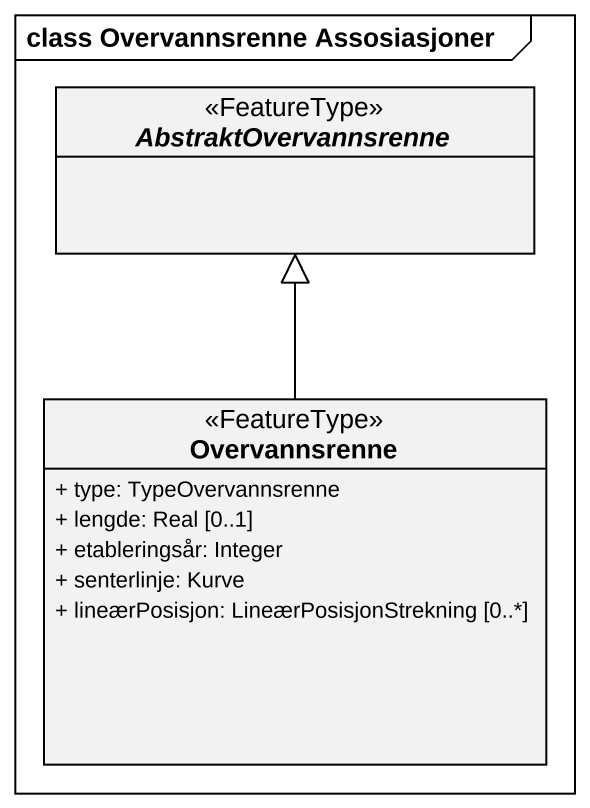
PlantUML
@startuml
mainframe class Overvannsrenne Assosiasjoner
hide circle
hide empty members
skinparam classAttributeIconSize 0
abstract class AbstraktOvervannsrenne <<FeatureType>>
class Overvannsrenne <<FeatureType>> {
  + type: TypeOvervannsrenne
  + lengde: Real [0..1]
  + etableringsår: Integer
  + senterlinje: Kurve
  + lineærPosisjon: LineærPosisjonStrekning [0..*]
}
Overvannsrenne -up-|> AbstraktOvervannsrenne
@enduml
